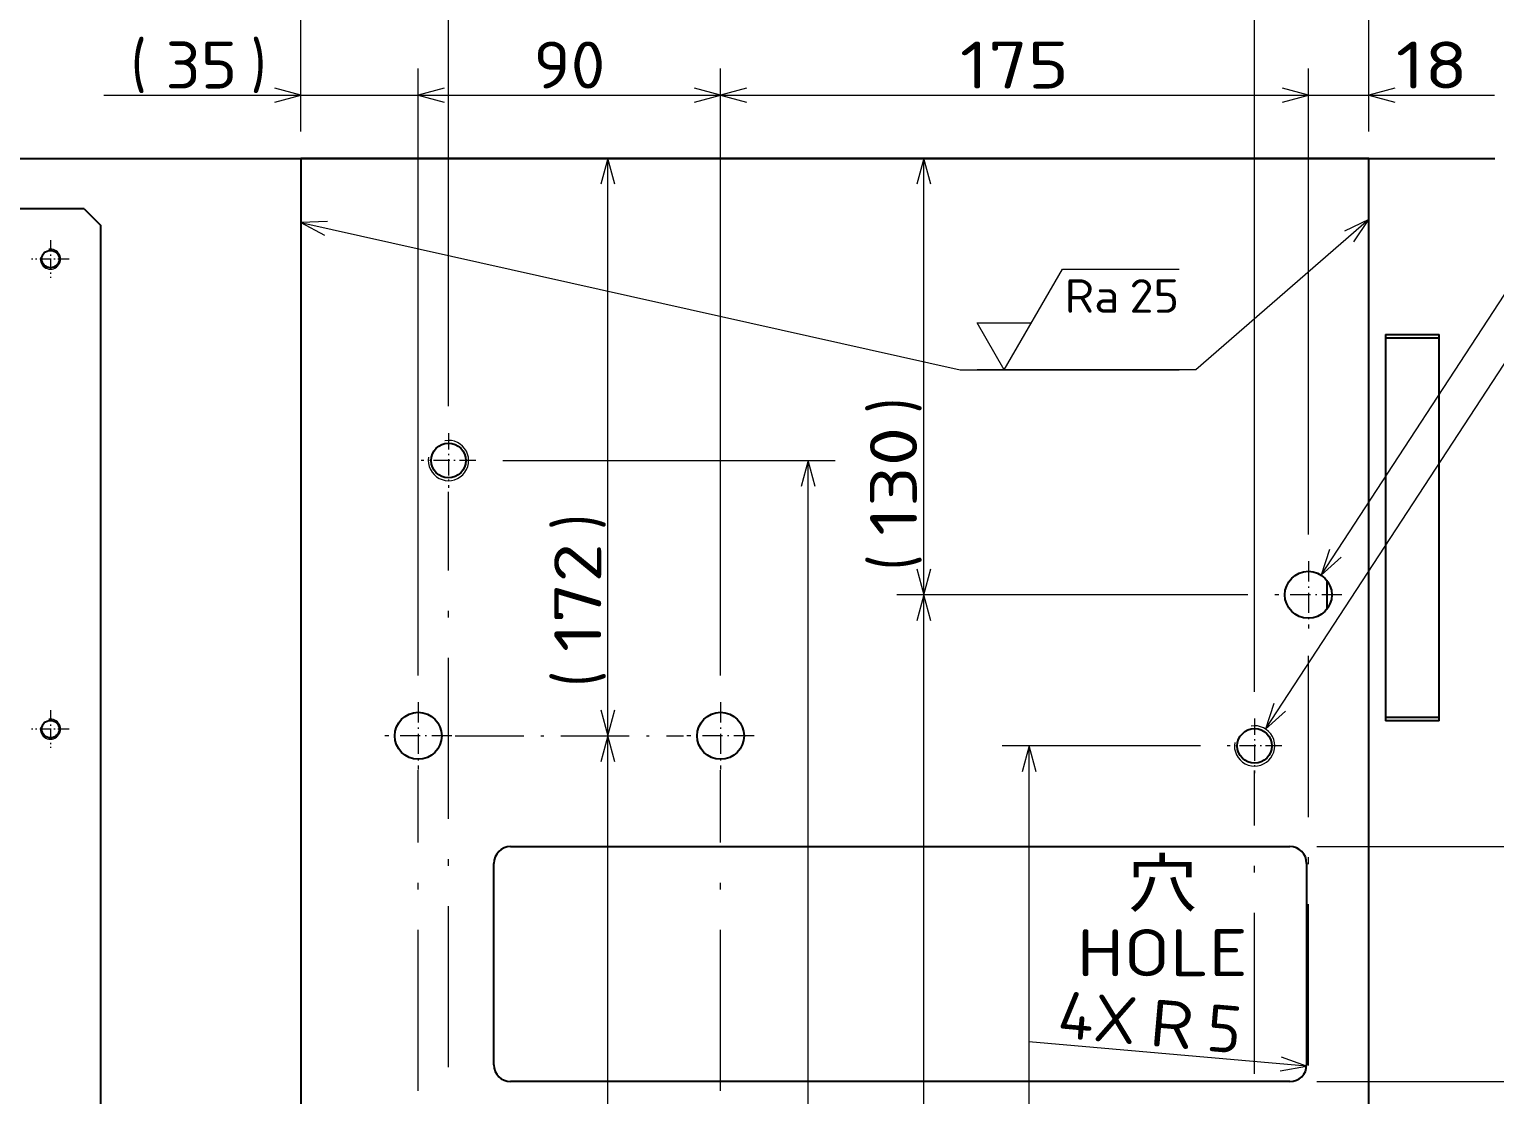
# Model space of a CAD drawing. Extents: x 0 to 1254, y -12 to 833.
# Drawn here: x 419.1 to 528.2, y 576.5 to 655.8 of the extents above; entities that cross this region are included whole.
import ezdxf
from ezdxf.enums import TextEntityAlignment as Align

# ---------------------------------------------------------------- set-up
doc = ezdxf.new("R2010")
doc.units = 0
doc.linetypes.add('DASHDOT', pattern=[18.5, 12, -3, 0.5, -3])
doc.layers.get('0').update_dxf_attribs({"lineweight": 13})
doc.styles.add('GDT', font='gdt.shx')
doc.styles.get("Standard").update_dxf_attribs({"font": 'isocp.shx'})
doc.dimstyles.get("Standard").update_dxf_attribs({"dimtxt": 2.5, "dimasz": 2.5, "dimexe": 1.25, "dimexo": 0.625, "dimtad": 1, "dimcen": 2.5, "dimadec": 0, "dimazin": 0, "dimtfac": 1, "dimtmove": 0, "dimatfit": 0, "dimfxl": 1, "dimarcsym": 0})

# ---------------------------------------------------------------- blocks, each defined once
blk = doc.blocks.new('*D80')
at = {"color": 7, "lineweight": 13}
for p, q in [((454.379845, 623.696626), (479.120636, 623.696626)), ((477.120636, 520.696626), (477.120636, 623.696626))]:
    blk.add_line(p, q, dxfattribs=at)
for points in [[(477.638275, 621.764775), (477.120636, 623.696626), (476.602997, 621.764775)], [(476.602997, 522.628476), (477.120636, 520.696626), (477.638275, 522.628476)]]:
    blk.add_lwpolyline(points, dxfattribs=at)
at = {"color": 7, "lineweight": 13, "width": 0.854609}
blk.add_text('412', height=3.5, rotation=90, dxfattribs=at).set_placement((476.620636, 561.407466), (476.620636, 569.526252), align=Align.FIT)
blk = doc.blocks.new('*D81')
at = {"color": 214, "lineweight": 13}
for p, q in [((511.162674, 603.702439), (540.3927, 648.450135)), ((540.3927, 648.450135), (562.635895, 648.450135))]:
    blk.add_line(p, q, dxfattribs=at)
blk.add_lwpolyline([(511.785797, 605.602895), (511.162674, 603.702439), (512.652527, 605.036721)], dxfattribs=at)
for s, width, p, p2 in [('4X', 0.953544, (541.541534, 648.950135), (547.421722, 648.950135)), ('M12', 0.921945, (548.421738, 648.950135), (557.794846, 648.950135))]:
    blk.add_text(s, height=3.5, dxfattribs=dict(at, width=width)).set_placement(p, p2, align=Align.FIT)
at = {"color": 214, "lineweight": 13, "style": 'GDT', "width": 0.52601}
blk.add_text('x', height=3.5, dxfattribs=at).set_placement((558.794846, 648.950135), (560.63588, 648.950135), align=Align.FIT)
blk = doc.blocks.new('*D95')
at = {"color": 7, "lineweight": 13}
blk.add_line((514.212585, 578.587561), (493.541061, 580.398105), dxfattribs=at)
blk.add_lwpolyline([(512.242935, 578.240455), (514.212585, 578.587561), (512.333267, 579.271783)], dxfattribs=at)
for s, rotation, width, p, p2 in [('4X', 354.994453, 0.953548, (495.577057, 580.721692), (501.434845, 580.208631)), ('R', 354.994411, 1.078995, (502.43103, 580.121379), (505.65567, 579.838943)), ('5', 354.994428, 0.913972, (506.651871, 579.75169), (509.231583, 579.525742))]:
    blk.add_text(s, height=3.5, rotation=rotation, dxfattribs=dict(at, width=width)).set_placement(p, p2, align=Align.FIT)
blk = doc.blocks.new('*D96')
at = {"color": 7, "lineweight": 13}
for p, q in [((515.298691, 615.162198), (542.111679, 656.252458)), ((542.111679, 656.252458), (564.68367, 656.252458))]:
    blk.add_line(p, q, dxfattribs=at)
blk.add_lwpolyline([(515.920898, 617.062947), (515.298691, 615.162198), (516.787918, 616.49719)], dxfattribs=at)
for s, width, p, p2 in [('6X', 0.953544, (543.460693, 656.752458), (549.340881, 656.752458)), ('14', 0.845398, (554.488434, 656.752458), (559.842621, 656.752458))]:
    blk.add_text(s, height=3.5, dxfattribs=dict(at, width=width)).set_placement(p, p2, align=Align.FIT)
blk.add_text('%%c', height=3.5, dxfattribs=at).set_placement((550.340881, 656.752458))
at = {"color": 7, "lineweight": 13, "style": 'GDT', "width": 0.52601}
blk.add_text('x', height=3.5, dxfattribs=at).set_placement((560.842636, 656.752458), (562.68367, 656.752458), align=Align.FIT)
blk = doc.blocks.new('*D106')
at = {"color": 7, "lineweight": 13}
for p, q in [((530.217346, 646.196626), (647.717346, 646.196626)), ((645.717346, 497.446626), (645.717346, 646.196626)), ((194.592346, 497.446626), (647.717346, 497.446626))]:
    blk.add_line(p, q, dxfattribs=at)
for points in [[(646.234985, 644.264771), (645.717346, 646.196626), (645.199707, 644.264771)], [(645.199707, 499.37848), (645.717346, 497.446626), (646.234985, 499.37848)]]:
    blk.add_lwpolyline(points, dxfattribs=at)
at = {"color": 7, "lineweight": 13, "width": 0.854609}
blk.add_text('595', height=3.5, rotation=90, dxfattribs=at).set_placement((645.217346, 567.762233), (645.217346, 575.881019), align=Align.FIT)
blk = doc.blocks.new('*D108')
at = {"color": 7, "lineweight": 13}
for p, q in [((500.717346, 731.196626), (647.717346, 731.196626)), ((645.717346, 646.196626), (645.717346, 731.196626)), ((530.217346, 646.196626), (647.717346, 646.196626))]:
    blk.add_line(p, q, dxfattribs=at)
for points in [[(646.234985, 729.264771), (645.717346, 731.196626), (645.199707, 729.264771)], [(645.199707, 648.12848), (645.717346, 646.196626), (646.234985, 648.12848)]]:
    blk.add_lwpolyline(points, dxfattribs=at)
for s, p in [(')', (645.217346, 693.756021)), ('(', (645.217346, 682.059197))]:
    blk.add_text(s, height=3.5, rotation=90.000003, dxfattribs=at).set_placement(p)
at = {"color": 7, "lineweight": 13, "width": 0.854609}
blk.add_text('340', height=3.5, rotation=90, dxfattribs=at).set_placement((645.217346, 684.637231), (645.217346, 692.756021), align=Align.FIT)
blk = doc.blocks.new('*D134')
at = {"color": 7, "lineweight": 13}
for p, q in [((514.967346, 577.446626), (617.717346, 577.446626)), ((615.717346, 559.946626), (615.717346, 577.446626)), ((514.967346, 559.946626), (617.717346, 559.946626))]:
    blk.add_line(p, q, dxfattribs=at)
for points in [[(616.234985, 575.514774), (615.717346, 577.446626), (615.199707, 575.514774)], [(615.199707, 561.878478), (615.717346, 559.946626), (616.234985, 561.878478)]]:
    blk.add_lwpolyline(points, dxfattribs=at)
at = {"color": 7, "lineweight": 13, "width": 0.868247}
blk.add_text('70', height=3.5, rotation=90, dxfattribs=at).set_placement((615.217346, 566.01953), (615.217346, 571.373721), align=Align.FIT)
blk = doc.blocks.new('*D135')
at = {"color": 7, "lineweight": 13}
for p, q in [((514.967346, 594.946626), (617.717346, 594.946626)), ((615.717346, 577.446626), (615.717346, 594.946626)), ((514.967346, 577.446626), (617.717346, 577.446626))]:
    blk.add_line(p, q, dxfattribs=at)
for points in [[(616.234985, 593.014773), (615.717346, 594.946626), (615.199707, 593.014773)], [(615.199707, 579.378477), (615.717346, 577.446626), (616.234985, 579.378477)]]:
    blk.add_lwpolyline(points, dxfattribs=at)
at = {"color": 7, "lineweight": 13, "width": 0.868247}
blk.add_text('70', height=3.5, rotation=90, dxfattribs=at).set_placement((615.217346, 583.51953), (615.217346, 588.873721), align=Align.FIT)
blk = doc.blocks.new('*D136')
at = {"color": 7, "lineweight": 13}
for p, q in [((530.217346, 646.196626), (617.717346, 646.196626)), ((615.717346, 594.946626), (615.717346, 646.196626)), ((514.967346, 594.946626), (617.717346, 594.946626))]:
    blk.add_line(p, q, dxfattribs=at)
for points in [[(616.234985, 644.264771), (615.717346, 646.196626), (615.199707, 644.264771)], [(615.199707, 596.878478), (615.717346, 594.946626), (616.234985, 596.878478)]]:
    blk.add_lwpolyline(points, dxfattribs=at)
for s, p in [(')', (615.217346, 625.631021)), ('(', (615.217346, 613.934197))]:
    blk.add_text(s, height=3.5, rotation=90.000003, dxfattribs=at).set_placement(p)
at = {"color": 7, "lineweight": 13, "width": 0.854609}
blk.add_text('205', height=3.5, rotation=90, dxfattribs=at).set_placement((615.217346, 616.512231), (615.217346, 624.631021), align=Align.FIT)
blk = doc.blocks.new('*D178')
at = {"color": 7, "lineweight": 13}
for p, q in [((500.717346, 731.196626), (657.717346, 731.196626)), ((655.717346, 413.696626), (655.717346, 731.196626)), ((468.967346, 413.696626), (657.717346, 413.696626))]:
    blk.add_line(p, q, dxfattribs=at)
for points in [[(656.234985, 729.264771), (655.717346, 731.196626), (655.199707, 729.264771)], [(655.199707, 415.62848), (655.717346, 413.696626), (656.234985, 415.62848)]]:
    blk.add_lwpolyline(points, dxfattribs=at)
at = {"color": 7, "lineweight": 13, "width": 0.848056}
blk.add_text('1270', height=3.5, rotation=90, dxfattribs=at).set_placement((655.217346, 567.004935), (655.217346, 577.888316), align=Align.FIT)
blk = doc.blocks.new('*D265')
at = {"color": 7, "lineweight": 13}
for p, q in [((450.342346, 627.734124), (450.342346, 680.696626)), ((510.342346, 606.484124), (510.342346, 680.696626)), ((450.342346, 678.696626), (510.342346, 678.696626))]:
    blk.add_line(p, q, dxfattribs=at)
for points in [[(452.2742, 679.214265), (450.342346, 678.696626), (452.2742, 678.178987)], [(508.410492, 678.178987), (510.342346, 678.696626), (508.410492, 679.214265)]]:
    blk.add_lwpolyline(points, dxfattribs=at)
at = {"color": 7, "lineweight": 13, "width": 0.854609}
blk.add_text('240', height=3.5, dxfattribs=at).set_placement((476.282951, 679.196626), (484.401733, 679.196626), align=Align.FIT)
blk = doc.blocks.new('*D266')
at = {"color": 7, "lineweight": 13}
for p, q in [((510.342346, 606.484124), (510.342346, 680.696626)), ((518.842346, 648.196626), (518.842346, 680.696626)), ((510.342346, 678.696626), (518.842346, 678.696626))]:
    blk.add_line(p, q, dxfattribs=at)
for points in [[(512.2742, 679.214265), (510.342346, 678.696626), (512.2742, 678.178987)], [(516.910492, 678.178987), (518.842346, 678.696626), (516.910492, 679.214265)]]:
    blk.add_lwpolyline(points, dxfattribs=at)
at = {"color": 7, "lineweight": 13, "width": 0.845398}
blk.add_text('34', height=3.5, dxfattribs=at).set_placement((511.915253, 679.196626), (517.26944, 679.196626), align=Align.FIT)
blk = doc.blocks.new('*D267')
at = {"color": 7, "lineweight": 13}
for p, q in [((439.342346, 648.196626), (439.342346, 680.696626)), ((450.342346, 627.734124), (450.342346, 680.696626)), ((439.342346, 678.696626), (450.342346, 678.696626))]:
    blk.add_line(p, q, dxfattribs=at)
for points in [[(441.2742, 679.214265), (439.342346, 678.696626), (441.2742, 678.178987)], [(448.410492, 678.178987), (450.342346, 678.696626), (448.410492, 679.214265)]]:
    blk.add_lwpolyline(points, dxfattribs=at)
for s, p in [('(', (439.634827, 679.196626)), (')', (448.567047, 679.196626))]:
    blk.add_text(s, height=3.5, dxfattribs=at).set_placement(p)
at = {"color": 7, "lineweight": 13, "width": 0.845398}
blk.add_text('44', height=3.5, dxfattribs=at).set_placement((442.21286, 679.196626), (447.567047, 679.196626), align=Align.FIT)
blk = doc.blocks.new('*D269')
at = {"color": 7, "lineweight": 13}
for p, q in [((506.30484, 602.446626), (491.560486, 602.446626)), ((493.560486, 520.696626), (493.560486, 602.446626))]:
    blk.add_line(p, q, dxfattribs=at)
for points in [[(494.078125, 600.514773), (493.560486, 602.446626), (493.042847, 600.514773)], [(493.042847, 522.628476), (493.560486, 520.696626), (494.078125, 522.628476)]]:
    blk.add_lwpolyline(points, dxfattribs=at)
at = {"color": 7, "lineweight": 13, "width": 0.854609}
blk.add_text('327', height=3.5, rotation=90, dxfattribs=at).set_placement((493.060486, 561.646583), (493.060486, 569.765369), align=Align.FIT)
blk = doc.blocks.new('*D294')
at = {"color": 7, "lineweight": 13}
blk.add_line((462.209167, 537.196626), (462.209167, 603.196626), dxfattribs=at)
for points in [[(462.726807, 601.264775), (462.209167, 603.196626), (461.691528, 601.264775)], [(461.691528, 539.128478), (462.209167, 537.196626), (462.726807, 539.128478)]]:
    blk.add_lwpolyline(points, dxfattribs=at)
at = {"color": 7, "lineweight": 13, "width": 0.839874}
blk.add_text('264', height=3.5, rotation=90, dxfattribs=at).set_placement((461.709167, 561.621119), (461.709167, 569.739905), align=Align.FIT)
blk = doc.blocks.new('*D296')
at = {"color": 7, "lineweight": 13}
blk.add_line((462.209167, 603.196626), (462.209167, 646.196626), dxfattribs=at)
for points in [[(462.726807, 644.264771), (462.209167, 646.196626), (461.691528, 644.264771)], [(461.691528, 605.128476), (462.209167, 603.196626), (462.726807, 605.128476)]]:
    blk.add_lwpolyline(points, dxfattribs=at)
for s, p in [(')', (461.709167, 618.547219)), ('(', (461.709167, 606.850396))]:
    blk.add_text(s, height=3.5, rotation=90.000003, dxfattribs=at).set_placement(p)
at = {"color": 7, "lineweight": 13, "width": 0.854609}
blk.add_text('172', height=3.5, rotation=90, dxfattribs=at).set_placement((461.709167, 609.42843), (461.709167, 617.547219), align=Align.FIT)
blk = doc.blocks.new('*D297')
at = {"color": 7, "lineweight": 13}
for p, q in [((509.842346, 613.696626), (483.717346, 613.696626)), ((485.717346, 538.696626), (485.717346, 613.696626)), ((509.842346, 538.696626), (483.717346, 538.696626))]:
    blk.add_line(p, q, dxfattribs=at)
for points in [[(486.234985, 611.764775), (485.717346, 613.696626), (485.199707, 611.764775)], [(485.199707, 540.628478), (485.717346, 538.696626), (486.234985, 540.628478)]]:
    blk.add_lwpolyline(points, dxfattribs=at)
at = {"color": 7, "lineweight": 13, "width": 0.854609}
blk.add_text('300', height=3.5, rotation=90, dxfattribs=at).set_placement((485.217346, 562.336635), (485.217346, 570.45542), align=Align.FIT)
blk = doc.blocks.new('*D299')
at = {"color": 7, "lineweight": 13}
for p, q in [((485.717346, 613.696626), (485.717346, 646.196626)), ((509.842346, 613.696626), (483.717346, 613.696626))]:
    blk.add_line(p, q, dxfattribs=at)
for points in [[(486.234985, 644.264771), (485.717346, 646.196626), (485.199707, 644.264771)], [(485.199707, 615.628476), (485.717346, 613.696626), (486.234985, 615.628476)]]:
    blk.add_lwpolyline(points, dxfattribs=at)
for s, p in [(')', (485.217346, 627.211343)), ('(', (485.217346, 615.51452))]:
    blk.add_text(s, height=3.5, rotation=90.000003, dxfattribs=at).set_placement(p)
at = {"color": 7, "lineweight": 13, "width": 0.854609}
blk.add_text('130', height=3.5, rotation=90, dxfattribs=at).set_placement((485.217346, 618.092553), (485.217346, 626.211343), align=Align.FIT)
blk = doc.blocks.new('*D300')
at = {"color": 7, "lineweight": 13}
for p, q in [((448.092346, 607.696626), (448.092346, 652.897218)), ((470.592346, 607.696626), (470.592346, 652.897218)), ((448.092346, 650.897218), (470.592346, 650.897218))]:
    blk.add_line(p, q, dxfattribs=at)
for points in [[(450.0242, 651.414857), (448.092346, 650.897218), (450.0242, 650.379579)], [(468.660492, 650.379579), (470.592346, 650.897218), (468.660492, 651.414857)]]:
    blk.add_lwpolyline(points, dxfattribs=at)
at = {"color": 7, "lineweight": 13, "width": 0.868247}
blk.add_text('90', height=3.5, dxfattribs=at).set_placement((456.665253, 651.397218), (462.01944, 651.397218), align=Align.FIT)
blk = doc.blocks.new('*D301')
at = {"color": 7, "lineweight": 13}
for p, q in [((470.592346, 607.696626), (470.592346, 652.897218)), ((514.342346, 618.196626), (514.342346, 652.897218)), ((470.592346, 650.897218), (514.342346, 650.897218))]:
    blk.add_line(p, q, dxfattribs=at)
for points in [[(472.5242, 651.414857), (470.592346, 650.897218), (472.5242, 650.379579)], [(512.410492, 650.379579), (514.342346, 650.897218), (512.410492, 651.414857)]]:
    blk.add_lwpolyline(points, dxfattribs=at)
at = {"color": 7, "lineweight": 13, "width": 0.854608}
blk.add_text('175', height=3.5, dxfattribs=at).set_placement((488.407959, 651.397218), (496.526733, 651.397218), align=Align.FIT)
blk = doc.blocks.new('*D302')
at = {"color": 7, "lineweight": 13}
for p, q in [((514.342346, 618.196626), (514.342346, 652.897218)), ((518.842346, 648.196626), (518.842346, 652.897218)), ((509.342346, 650.897218), (528.208984, 650.897218))]:
    blk.add_line(p, q, dxfattribs=at)
for points in [[(512.410492, 650.379579), (514.342346, 650.897218), (512.410492, 651.414857)], [(520.7742, 651.414857), (518.842346, 650.897218), (520.7742, 650.379579)]]:
    blk.add_lwpolyline(points, dxfattribs=at)
at = {"color": 7, "lineweight": 13, "width": 0.868247}
blk.add_text('18', height=3.5, dxfattribs=at).set_placement((520.854797, 651.397218), (526.208984, 651.397218), align=Align.FIT)
blk = doc.blocks.new('*D303')
at = {"color": 7, "lineweight": 13}
for p, q in [((439.342346, 648.196626), (439.342346, 652.897218)), ((448.092346, 607.696626), (448.092346, 652.897218)), ((424.694794, 650.897218), (453.092346, 650.897218))]:
    blk.add_line(p, q, dxfattribs=at)
for points in [[(437.410492, 650.379579), (439.342346, 650.897218), (437.410492, 651.414857)], [(450.0242, 651.414857), (448.092346, 650.897218), (450.0242, 650.379579)]]:
    blk.add_lwpolyline(points, dxfattribs=at)
for s, p in [('(', (426.694794, 651.397218)), (')', (435.627014, 651.397218))]:
    blk.add_text(s, height=3.5, dxfattribs=at).set_placement(p)
at = {"color": 7, "lineweight": 13, "width": 0.868247}
blk.add_text('35', height=3.5, dxfattribs=at).set_placement((429.272827, 651.397218), (434.627014, 651.397218), align=Align.FIT)

msp = doc.modelspace()

# ---------------------------------------------------------------- linework, layer by layer
at = {"color": 7, "lineweight": 25}
for p, q in [((183.2173, 646.1966), (528.2173, 646.1966)), ((272.0923, 646.1966), (439.3423, 646.1966)), ((518.8423, 646.1966), (439.3423, 646.1966)), ((439.3423, 646.1966), (439.3423, 497.4466)), ((518.8423, 646.1966), (528.2173, 646.1966)), ((518.8423, 497.4466), (518.8423, 646.1966)), ((423.2173, 642.4466), (288.2173, 642.4466)), ((423.2173, 642.4466), (424.4673, 641.1966)), ((424.4673, 496.1966), (424.4673, 641.1966)), ((520.0923, 633.0716), (524.0923, 633.0716)), ((520.0923, 633.0716), (520.0923, 632.8216)), ((520.0923, 632.8216), (520.0923, 604.5716)), ((520.0923, 632.8216), (524.0923, 632.8216)), ((524.0923, 632.8216), (524.0923, 633.0716)), ((524.0923, 604.5716), (524.0923, 632.8216)), ((515.7173, 614.7789), (515.7173, 612.6141)), ((524.0923, 604.5716), (520.0923, 604.5716)), ((520.0923, 604.5716), (520.0923, 604.3216)), ((524.0923, 604.3216), (520.0923, 604.3216)), ((524.0923, 604.3216), (524.0923, 604.5716)), ((454.9673, 594.9466), (512.9673, 594.9466)), ((453.7173, 578.6966), (453.7173, 593.6966)), ((514.2173, 593.6966), (514.2173, 578.6966)), ((512.9673, 577.4466), (454.9673, 577.4466))]:
    msp.add_line(p, q, dxfattribs=at)
at = {"color": 7, "linetype": 'DASHDOT', "lineweight": 13, "ltscale": 0.07}
for p, q in [((420.7173, 640.0966), (420.7173, 637.2966)), ((422.1173, 638.6966), (419.3173, 638.6966)), ((420.7173, 605.0966), (420.7173, 602.2966)), ((422.1173, 603.6966), (419.3173, 603.6966))]:
    msp.add_line(p, q, dxfattribs=at)
at = {"color": 7, "lineweight": 13}
for p, q in [((491.7043, 630.4495), (496.0344, 637.9495)), ((496.0344, 637.9495), (504.7288, 637.9495)), ((491.7043, 630.4495), (489.6835, 633.9495)), ((489.6835, 633.9495), (493.725, 633.9495))]:
    msp.add_line(p, q, dxfattribs=at)
at = {"color": 7, "linetype": 'DASHDOT', "lineweight": 13, "ltscale": 0.101875}
for p, q in [((450.3423, 625.7341), (450.3423, 621.6591)), ((452.3798, 623.6966), (448.3048, 623.6966)), ((510.3423, 604.4841), (510.3423, 600.4091)), ((512.3799, 602.4466), (508.3048, 602.4466))]:
    msp.add_line(p, q, dxfattribs=at)
at = {"color": 7, "linetype": 'DASHDOT', "lineweight": 13}
for p, q in [((450.3423, 523.0154), (450.3423, 621.3778)), ((514.3423, 541.6507), (514.3423, 610.7425)), ((448.0923, 539.7504), (448.0923, 600.6428)), ((470.5923, 539.7504), (470.5923, 600.6428)), ((510.3423, 522.5165), (510.3423, 600.6267))]:
    msp.add_line(p, q, dxfattribs=at)
at = {"color": 7, "linetype": 'DASHDOT', "lineweight": 13, "ltscale": 0.125}
for p, q in [((514.3423, 616.1966), (514.3423, 611.1966)), ((516.8423, 613.6966), (511.8423, 613.6966)), ((448.0923, 605.6966), (448.0923, 600.6966)), ((470.5923, 605.6966), (470.5923, 600.6966)), ((450.5923, 603.1966), (445.5923, 603.1966)), ((473.0923, 603.1966), (468.0923, 603.1966))]:
    msp.add_line(p, q, dxfattribs=at)
at = {"color": 7, "linetype": 'DASHDOT', "lineweight": 13, "ltscale": 0.42464}
msp.add_line((450.8495, 603.1966), (467.8351, 603.1966), dxfattribs=at)
at = {"color": 7, "lineweight": 13}
for points in [[(441.3406, 641.495), (439.3423, 641.4108), (441.115, 640.4847)], [(439.3423, 641.4108), (488.4335, 630.4495), (504.7288, 630.4495)], [(518.8423, 641.6496), (505.9788, 630.4495), (489.6835, 630.4495)], [(517.7253, 639.9907), (518.8423, 641.6496), (517.0455, 640.7715)]]:
    msp.add_lwpolyline(points, dxfattribs=at)
at = {"color": 7, "lineweight": 25}
for centre, radius in [((420.7173, 638.6966), 0.65), ((450.3423, 623.6966), 1.2875), ((514.3423, 613.6966), 1.75), ((420.7173, 603.6966), 0.65), ((448.0923, 603.1966), 1.75), ((470.5923, 603.1966), 1.75), ((510.3423, 602.4466), 1.2875)]:
    msp.add_circle(centre, radius, dxfattribs=at)
at = {"color": 7, "lineweight": 13}
for centre, radius in [((420.7173, 638.6966), 0.75), ((450.3423, 623.6966), 1.5), ((420.7173, 603.6966), 0.75), ((510.3423, 602.4466), 1.5)]:
    msp.add_arc(centre, radius, 169.999993, 100.000014, dxfattribs=at)
at = {"color": 7, "lineweight": 25}
for centre, start, end in [((454.9673, 593.6966), 90, 180), ((512.9673, 593.6966), 0, 90), ((454.9673, 578.6966), 180, 270), ((512.9673, 578.6966), 270, 0)]:
    msp.add_arc(centre, 1.25, start, end, dxfattribs=at)

# ---------------------------------------------------------------- texts
at = {"color": 7, "lineweight": 13}
for s, height, width, p, p2 in [('Ra', 2.5, 0.950868, (496.2043, 634.6995), (500.2794, 634.6995)), ('25', 2.5, 0.839868, (501.0294, 634.6995), (504.7288, 634.6995)), ('穴', 3.5, 2.071674, (500.8867, 590.478), (506.0659, 590.478)), ('HOLE', 3.5, 0.977323, (497.1237, 585.2988), (509.8289, 585.2988))]:
    msp.add_text(s, height=height, dxfattribs=dict(at, width=width)).set_placement(p, p2, align=Align.FIT)

# ---------------------------------------------------------------- dimensions: what is measured, and where the dimension line sits
at = {"lineweight": 0}
for base, p1, p2, angle, picture, middle, dimtype in [((655.7173, 413.6966), (498.7173, 731.1966), (466.9673, 413.6966), 270, '*D178', (655.7173, 572.4466), 160), ((450.3423, 678.6966), (510.3423, 604.4841), (450.3423, 625.7341), 180, '*D265', (480.3423, 678.6966), 160), ((510.3423, 678.6966), (518.8423, 646.1966), (510.3423, 604.4841), 180, '*D266', (514.5923, 678.6966), 160), ((448.0923, 650.8972), (470.5923, 605.6966), (448.0923, 605.6966), 180, '*D300', (459.3423, 650.8972), 161), ((470.5923, 650.8972), (514.3423, 616.1966), (470.5923, 605.6966), 180, '*D301', (492.4673, 650.8972), 160), ((514.3423, 650.8972), (518.8423, 646.1966), (514.3423, 616.1966), 180, '*D302', (523.5319, 650.8972), 160), ((645.7173, 497.4466), (528.2173, 646.1966), (192.5923, 497.4466), 270, '*D106', (645.7173, 571.8216), 160), ((477.1206, 520.6966), (452.3798, 623.6966), (452.6606, 520.6966), 270, '*D80', (477.1206, 565.4669), 160), ((485.7173, 538.6966), (511.8423, 613.6966), (511.8423, 538.6966), 270, '*D297', (485.7173, 566.396), 161), ((462.2092, 537.1966), (467.8351, 603.1966), (467.8351, 537.1966), 270, '*D294', (462.2092, 565.6805), 161), ((493.5605, 520.6966), (508.3048, 602.4466), (508.0241, 520.6966), 270, '*D269', (493.5605, 565.706), 160), ((615.7173, 577.4466), (512.9673, 594.9466), (512.9673, 577.4466), 270, '*D135', (615.7173, 586.1966), 161), ((615.7173, 559.9466), (512.9673, 577.4466), (512.9673, 559.9466), 270, '*D134', (615.7173, 568.6966), 161)]:
    dim = msp.add_linear_dim(base=base, p1=p1, p2=p2, angle=angle, dimstyle='STANDARD', override={"dimlfac": 4}, dxfattribs=at)
    dim.commit()
    dim.dimension.update_dxf_attribs({"geometry": picture, "text_midpoint": middle, "dimtype": dimtype})
for base, p1, p2, picture, middle in [((645.7173, 646.1966), (498.7173, 731.1966), (528.2173, 646.1966), '*D108', (645.7173, 688.6966)), ((462.2092, 603.1966), (464.7092, 646.1966), (467.8351, 603.1966), '*D296', (462.2092, 613.4878)), ((485.7173, 613.6966), (488.2173, 646.1966), (511.8423, 613.6966), '*D299', (485.7173, 622.1519)), ((615.7173, 594.9466), (528.2173, 646.1966), (512.9673, 594.9466), '*D136', (615.7173, 620.5716))]:
    dim = msp.add_linear_dim(base=base, p1=p1, p2=p2, angle=270, text='(<>)', dimstyle='STANDARD', override={"dimlfac": 4}, dxfattribs=at)
    dim.commit()
    dim.dimension.update_dxf_attribs({"geometry": picture, "text_midpoint": middle, "dimtype": 160})
for base, p2, picture, middle in [((450.3423, 678.6966), (450.3423, 625.7341), '*D267', (444.89, 678.6966)), ((448.0923, 650.8972), (448.0923, 605.6966), '*D303', (431.9499, 650.8972))]:
    dim = msp.add_linear_dim(base=base, p1=(439.3423, 646.1966), p2=p2, text='(<>)', dimstyle='STANDARD', override={"dimlfac": 4}, dxfattribs=at)
    dim.commit()
    dim.dimension.update_dxf_attribs({"geometry": picture, "text_midpoint": middle, "dimtype": 160})
for p1, p2, text, picture, middle in [((513.386, 612.2311), (515.2987, 615.1622), '6X<>↧', '*D96', (546.4147, 662.8467)), ((509.522, 601.1908), (511.1627, 603.7024), '4XM12<DEPTH>', '*D81', (544.6218, 654.9244))]:
    dim = msp.add_diameter_dim_2p(p1=p1, p2=p2, text=text, dimstyle='STANDARD', override={"dimlfac": 4}, dxfattribs=at)
    dim.commit()
    dim.dimension.update_dxf_attribs({"geometry": picture, "text_midpoint": middle, "dimtype": 163})
dim = msp.add_radius_dim(center=(512.9673, 578.6966), mpoint=(514.2126, 578.5876), text='4X<>', dimstyle='STANDARD', override={"dimlfac": 4}, dxfattribs=at)
dim.commit()
dim.dimension.update_dxf_attribs({"geometry": '*D95', "text_midpoint": (502.3607, 579.6256), "dimtype": 164})

doc.saveas('drawing.dxf')
